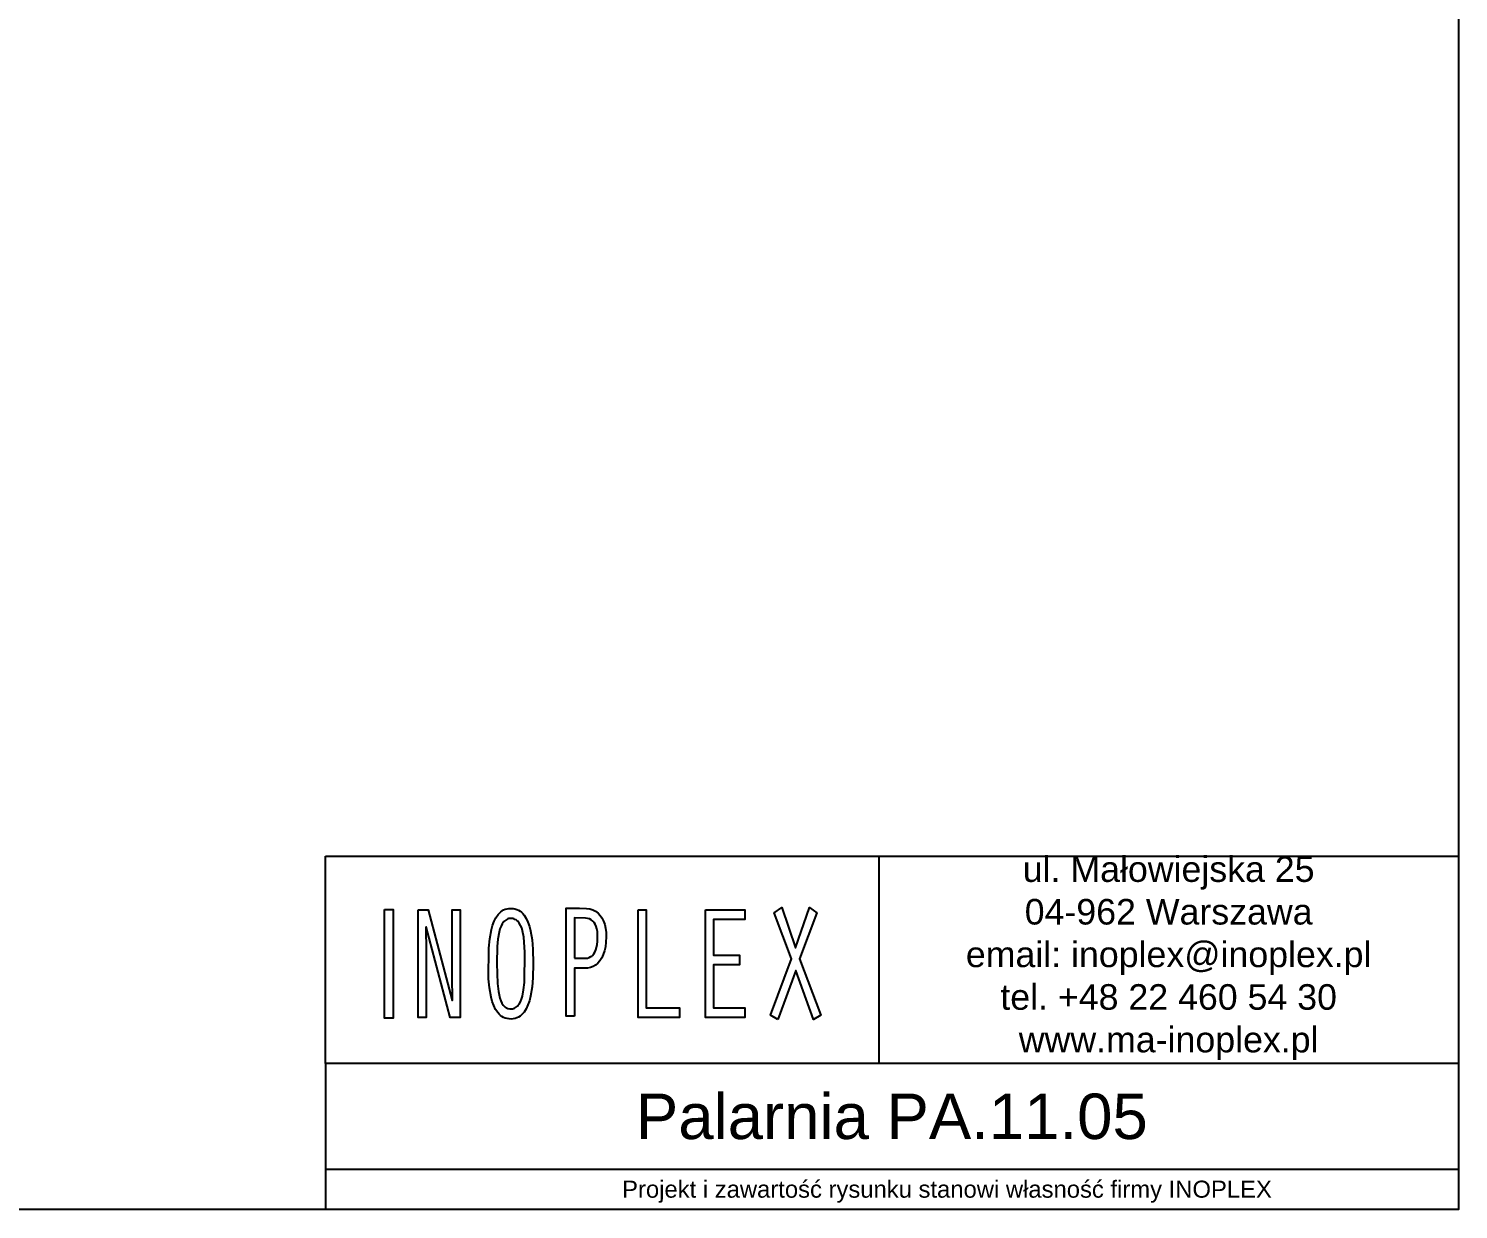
# Model space of a CAD drawing. Header units: millimetres. Extents: x 6020 to 14334, y 16216 to 25078.
# Drawn here: x 11818 to 14334, y 16216 to 18295 of the extents above; entities that cross this region are included whole.
import ezdxf

# ---------------------------------------------------------------- set-up
doc = ezdxf.new("R2010")
doc.units = ezdxf.units.MM
doc.header["$LTSCALE"] = 3
doc.layers.add('DomyÅ›lny', color=7, linetype='Continuous')
doc.styles.get("Standard").update_dxf_attribs({"font": 'arial.ttf'})

# ---------------------------------------------------------------- blocks, each defined once
blk = doc.blocks.new('logo inoplex techniczne')
at = {"layer": 'DomyÅ›lny'}
for points in [[(-66.02, 24.77, 0), (-63.31, 24.77, 0), (-63.31, -0.1, 0), (-66.02, -0.1, 0)], [(-55.75, 24.71, 0), (-52.64, 24.71, 0), (-45.3, 3.93, 0), (-45.23, 4, 0), (-45.34, 9.52, 0), (-45.34, 24.71, 0), (-42.86, 24.71, 0), (-42.86, 0, 0), (-45.97, 0, 0), (-53.3, 20.82, 0), (-53.38, 20.74, 0), (-53.27, 15.15, 0), (-53.27, 0, 0), (-55.75, 0, 0)], [(-20.58, 12.37, 0), (-20.67, 9.09, 0), (-20.91, 7.01, 0), (-21.38, 4.89, 0), (-21.74, 3.87, 0), (-22.18, 2.91, 0), (-22.73, 2.03, 0), (-23.38, 1.25, 0), (-23.76, 0.91, 0), (-24.16, 0.61, 0), (-24.6, 0.34, 0), (-25.07, 0.11, 0), (-25.58, -0.07, 0), (-26.13, -0.21, 0), (-26.71, -0.3, 0), (-27.33, -0.33, 0), (-27.97, -0.31, 0), (-28.57, -0.24, 0), (-29.13, -0.12, 0), (-29.65, 0.05, 0), (-30.14, 0.26, 0), (-30.59, 0.51, 0), (-31.01, 0.8, 0), (-31.39, 1.13, 0), (-32.07, 1.88, 0), (-32.63, 2.73, 0), (-33.09, 3.67, 0), (-33.45, 4.68, 0), (-33.94, 6.78, 0), (-34.19, 8.87, 0), (-34.15, 15.92, 0), (-33.88, 18.05, 0), (-33.36, 20.15, 0), (-32.99, 21.14, 0), (-32.52, 22.06, 0), (-31.96, 22.89, 0), (-31.3, 23.62, 0), (-30.92, 23.94, 0), (-30.52, 24.22, 0), (-30.08, 24.46, 0), (-29.61, 24.67, 0), (-29.1, 24.83, 0), (-28.56, 24.95, 0), (-27.99, 25.02, 0), (-26.75, 25.01, 0), (-26.16, 24.92, 0), (-25.61, 24.79, 0), (-25.1, 24.61, 0), (-24.62, 24.39, 0), (-24.18, 24.13, 0), (-23.77, 23.83, 0), (-23.4, 23.49, 0), (-22.74, 22.73, 0), (-22.19, 21.86, 0), (-21.74, 20.91, 0), (-21.39, 19.9, 0), (-20.91, 17.79, 0), (-20.67, 15.71, 0)], [(-8.01, 0.35, 0), (-10.49, 0.35, 0), (-10.49, 25.06, 0), (-6.41, 25.06, 0), (-4.32, 25.03, 0), (-3.3, 24.91, 0), (-2.38, 24.68, 0), (-1.54, 24.36, 0), (-0.8, 23.94, 0), (-0.15, 23.43, 0), (0.41, 22.83, 0), (0.87, 22.13, 0), (1.23, 21.35, 0), (1.49, 20.48, 0), (1.64, 19.52, 0), (1.69, 18.48, 0), (1.63, 17.32, 0), (1.46, 16.25, 0), (1.18, 15.29, 0), (0.8, 14.42, 0), (0.33, 13.66, 0), (-0.22, 13, 0), (-0.85, 12.45, 0), (-1.54, 12.01, 0), (-2.3, 11.68, 0), (-3.12, 11.46, 0), (-3.98, 11.36, 0), (-8.01, 11.35, 0)], [(11.46, 24.71, 0), (13.94, 24.71, 0), (13.94, 2.22, 0), (24.09, 2.22, 0), (24.09, 0, 0), (11.46, 0, 0)], [(32.01, 24.71, 0), (44.04, 24.71, 0), (44.04, 22.48, 0), (34.49, 22.48, 0), (34.49, 14.33, 0), (42.38, 14.33, 0), (42.38, 12.11, 0), (34.49, 12.11, 0), (34.49, 2.22, 0), (44.04, 2.22, 0), (44.04, 0, 0), (32.01, 0, 0)], [(54.09, -0.48, 0), (51.87, 0.56, 0), (58.31, 13.45, 0), (53.02, 24.04, 0), (55.31, 25.19, 0), (59.54, 15.96, 0), (63.76, 25.19, 0), (66.05, 24.04, 0), (60.76, 13.45, 0), (67.2, 0.56, 0), (64.98, -0.48, 0), (59.57, 10.82, 0)], [(-31.69, 12.37, 0), (-31.5, 7.78, 0), (-31.22, 5.96, 0), (-30.79, 4.47, 0), (-30.5, 3.86, 0), (-30.17, 3.33, 0), (-29.79, 2.88, 0), (-29.58, 2.69, 0), (-29.35, 2.53, 0), (-29.11, 2.38, 0), (-28.86, 2.26, 0), (-28.59, 2.16, 0), (-28.3, 2.09, 0), (-27.68, 2.01, 0), (-26.95, 2.03, 0), (-26.59, 2.09, 0), (-26.26, 2.18, 0), (-25.95, 2.3, 0), (-25.66, 2.45, 0), (-25.39, 2.62, 0), (-25.15, 2.83, 0), (-24.92, 3.06, 0), (-24.51, 3.58, 0), (-24.18, 4.19, 0), (-23.9, 4.87, 0), (-23.51, 6.39, 0), (-23.29, 8.07, 0), (-23.19, 14.97, 0), (-23.47, 18.39, 0), (-23.84, 19.89, 0), (-24.11, 20.55, 0), (-24.43, 21.14, 0), (-24.83, 21.65, 0), (-25.05, 21.87, 0), (-25.29, 22.07, 0), (-25.56, 22.24, 0), (-25.84, 22.39, 0), (-26.15, 22.51, 0), (-26.48, 22.6, 0), (-26.83, 22.67, 0), (-27.21, 22.7, 0), (-27.61, 22.7, 0), (-27.99, 22.67, 0), (-28.35, 22.6, 0), (-28.68, 22.49, 0), (-28.99, 22.35, 0), (-29.28, 22.19, 0), (-29.54, 21.99, 0), (-29.79, 21.76, 0), (-30.02, 21.52, 0), (-30.41, 20.95, 0), (-30.74, 20.3, 0), (-31.01, 19.58, 0), (-31.38, 18, 0), (-31.59, 16.32, 0)], [(-8.01, 13.58, 0), (-5.3, 13.6, 0), (-4.02, 13.65, 0), (-3.47, 13.77, 0), (-2.97, 13.96, 0), (-2.73, 14.09, 0), (-2.52, 14.24, 0), (-2.12, 14.59, 0), (-1.77, 15.02, 0), (-1.48, 15.52, 0), (-1.25, 16.09, 0), (-1.07, 16.73, 0), (-0.96, 17.44, 0), (-0.91, 18.22, 0), (-0.92, 19, 0), (-1, 19.71, 0), (-1.15, 20.34, 0), (-1.37, 20.89, 0), (-1.66, 21.37, 0), (-2, 21.78, 0), (-2.41, 22.12, 0), (-2.88, 22.39, 0), (-3.41, 22.6, 0), (-3.99, 22.74, 0), (-4.62, 22.82, 0), (-8.01, 22.84, 0)]]:
    blk.add_polyline3d(points, close=True, dxfattribs=at)

msp = doc.modelspace()

# ---------------------------------------------------------------- linework, layer by layer
for p, q in [((12340.1, 16473), (12340.1, 16837.6)), ((12533.9, 16837.6), (14334, 16837.6)), ((14334, 16837.6), (14334, 16473)), ((12340.1, 16473), (12340.1, 16215.9)), ((14334, 16473), (12533.9, 16473)), ((14333.8, 16286.4), (12340.1, 16286.4))]:
    msp.add_line(p, q)
for points in [[(6020.2, 25078), (14334, 25078), (14334, 16215.9), (6020.2, 16215.9)], [(12340.1, 16837.6), (13314.2, 16837.6), (13314.2, 16473), (12340.1, 16473)]]:
    msp.add_lwpolyline(points, close=True)

# ---------------------------------------------------------------- block references
at = {"xscale": 5.763828745849459, "yscale": 7.680839070964094, "zscale": 5.763828745849459}
msp.add_blockref('logo inoplex techniczne', (12824.5, 16553.6), dxfattribs=at)

# ---------------------------------------------------------------- texts
at = {"attachment_point": 5}
for s, width, gutter_width, heights, insert, char_height in [('ul. Małowiejska 25\\P04-962 Warszawa\\Pemail: inoplex@inoplex.pl\\Ptel. +48 22 460 54 30\\Pwww.ma-inoplex.pl', 1019.877, 1, [432.7], (13824.1, 16658.1), 45), ('Palarnia PA.11.05', 1993.625, 1, [0], (13337, 16379.2), 80), ('\\pxqc;Projekt i zawartość rysunku stanowi własność firmy INOPLEX ', 1800.088, 12.5, [70.5], (13434, 16247), 30)]:
    msp.add_mtext_dynamic_manual_height_columns(s, width=width, gutter_width=gutter_width, heights=heights, dxfattribs=dict(at, insert=insert, char_height=char_height))

doc.saveas('drawing.dxf')
